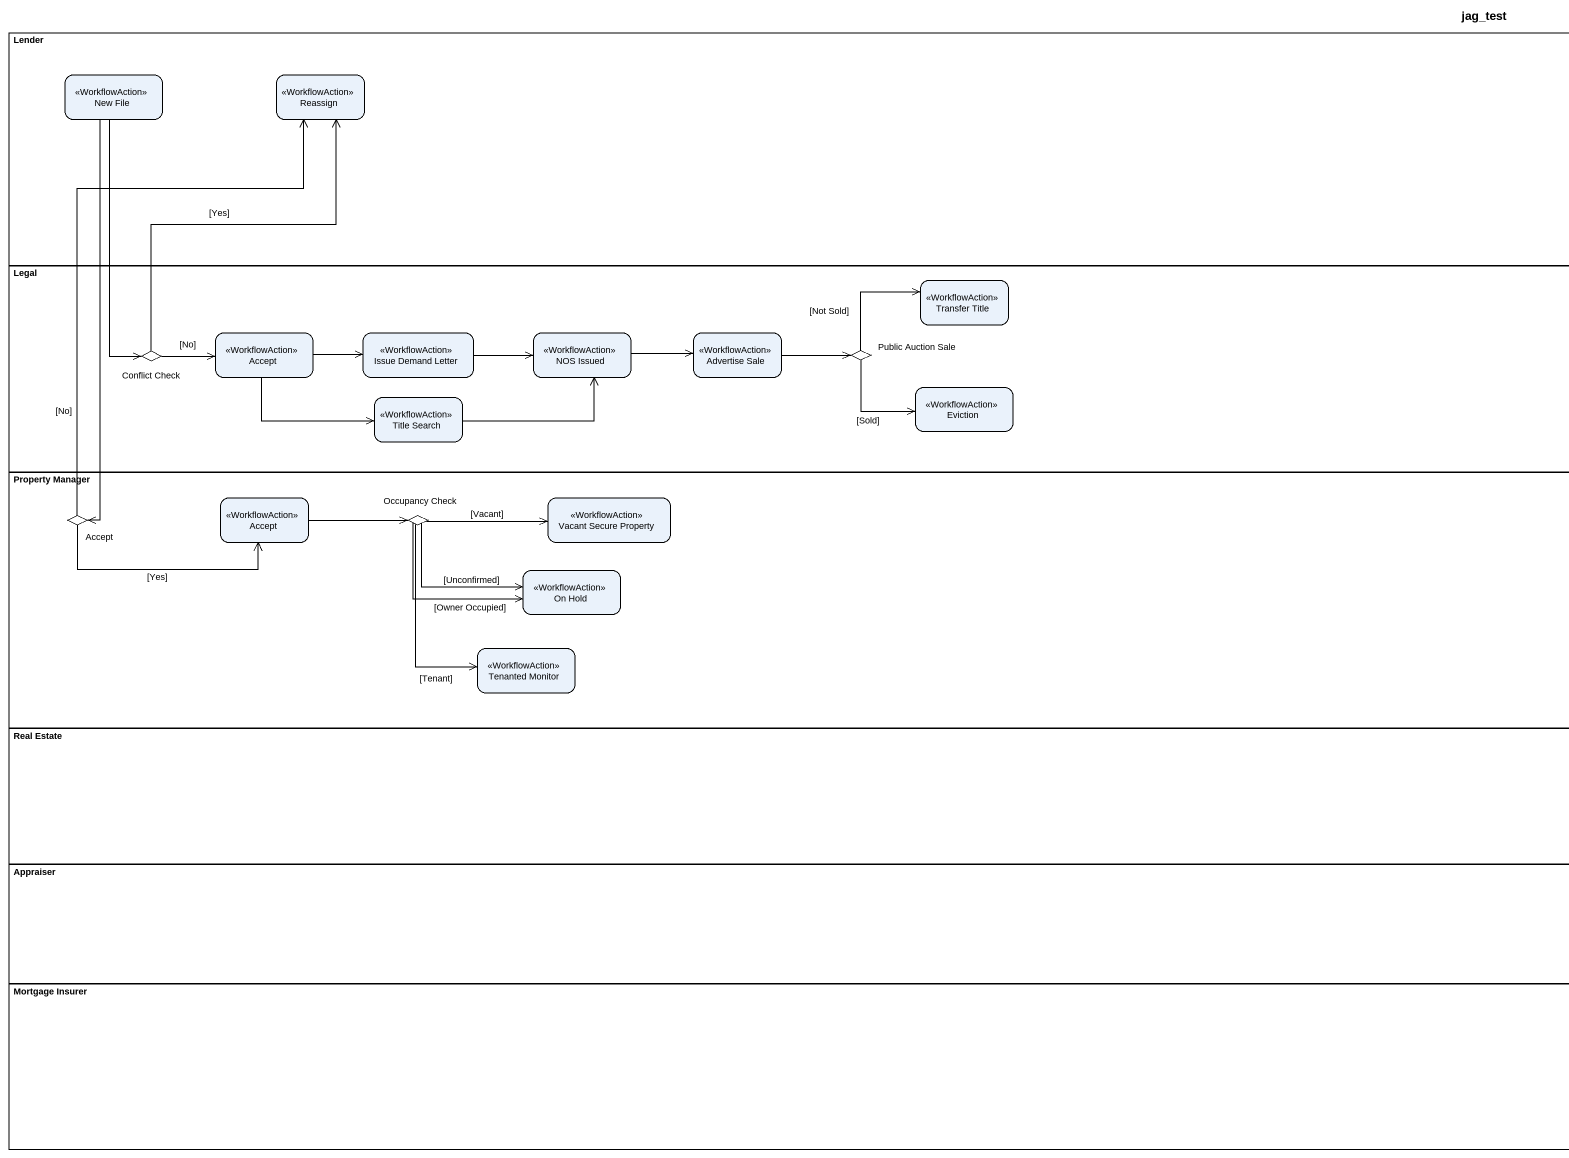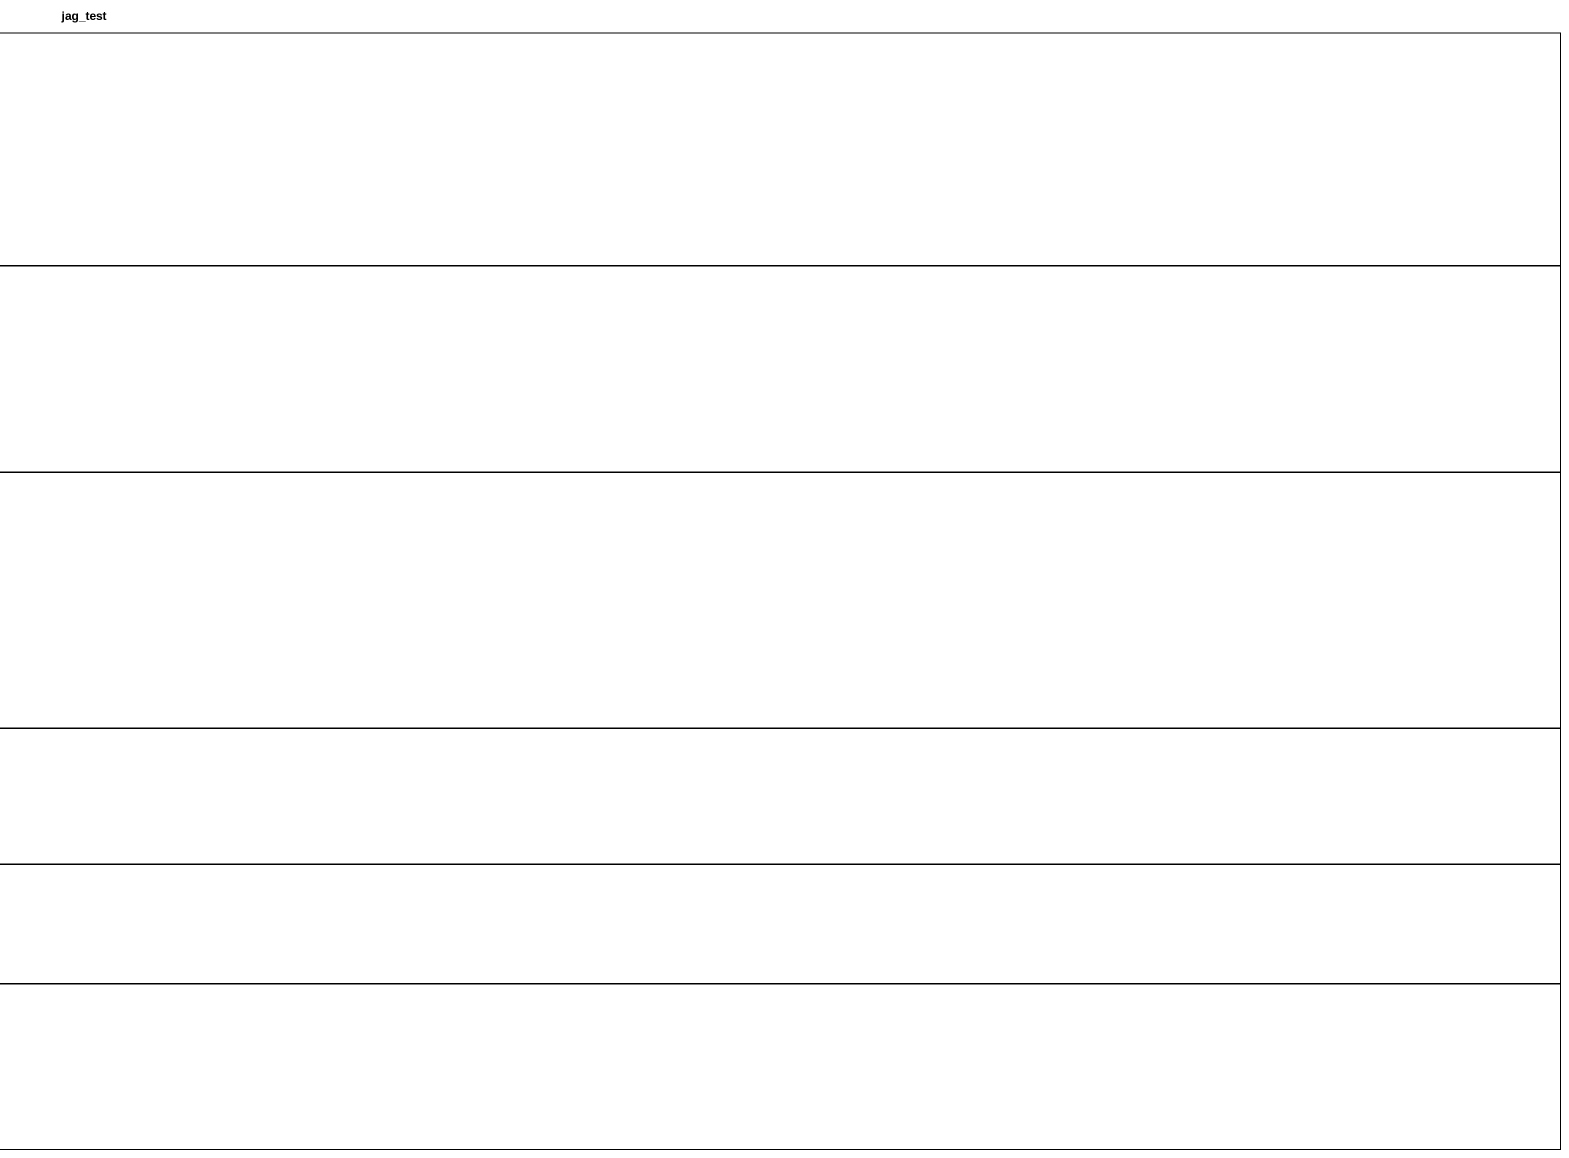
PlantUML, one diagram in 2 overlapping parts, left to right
@startuml
title jag_test
hide empty description
state Lender <<partition>> {
  state "New File" as New_File <<WorkflowAction>>
  state Reassign <<WorkflowAction>>
}
state Legal <<partition>> {
  state "Transfer Title" as Transfer_Title <<WorkflowAction>>
  state Accept <<WorkflowAction>>
  state "Issue Demand Letter" as Issue_Demand_Letter <<WorkflowAction>>
  state "NOS Issued" as NOS_Issued <<WorkflowAction>>
  state "Advertise Sale" as Advertise_Sale <<WorkflowAction>>
  state "Public Auction Sale" as Public_Auction_Sale <<choice>>
  state "Conflict Check" as Conflict_Check <<choice>>
  state Eviction <<WorkflowAction>>
  state "Title Search" as Title_Search <<WorkflowAction>>
}
state "Property Manager" as Property_Manager <<partition>> {
  state "Accept" as Accept_2 <<WorkflowAction>>
  state "Vacant Secure Property" as Vacant_Secure_Property <<WorkflowAction>>
  state "Accept" as Accept_3 <<choice>>
  state "Occupancy Check" as Occupancy_Check <<choice>>
  state "On Hold" as On_Hold <<WorkflowAction>>
  state "Tenanted Monitor" as Tenanted_Monitor <<WorkflowAction>>
}
state "Real Estate" as Real_Estate <<partition>>
state Appraiser <<partition>>
state "Mortgage Insurer" as Mortgage_Insurer <<partition>>
New_File --> Conflict_Check
New_File --> Accept_3
Accept -right-> Issue_Demand_Letter
Accept -right-> Title_Search
Issue_Demand_Letter -right-> NOS_Issued
NOS_Issued -right-> Advertise_Sale
Advertise_Sale -right-> Public_Auction_Sale
Public_Auction_Sale -right-> Transfer_Title : [Not Sold]
Public_Auction_Sale -right-> Eviction : [Sold]
Conflict_Check -up-> Reassign : [Yes]
Conflict_Check -right-> Accept : [No]
Title_Search -right-> NOS_Issued
Accept_2 -right-> Occupancy_Check
Accept_3 -up-> Reassign : [No]
Accept_3 -right-> Accept_2 : [Yes]
Occupancy_Check -right-> Vacant_Secure_Property : [Vacant]
Occupancy_Check -right-> On_Hold : [Owner Occupied]
Occupancy_Check -right-> On_Hold : [Unconfirmed]
Occupancy_Check --> Tenanted_Monitor : [Tenant]
@enduml
